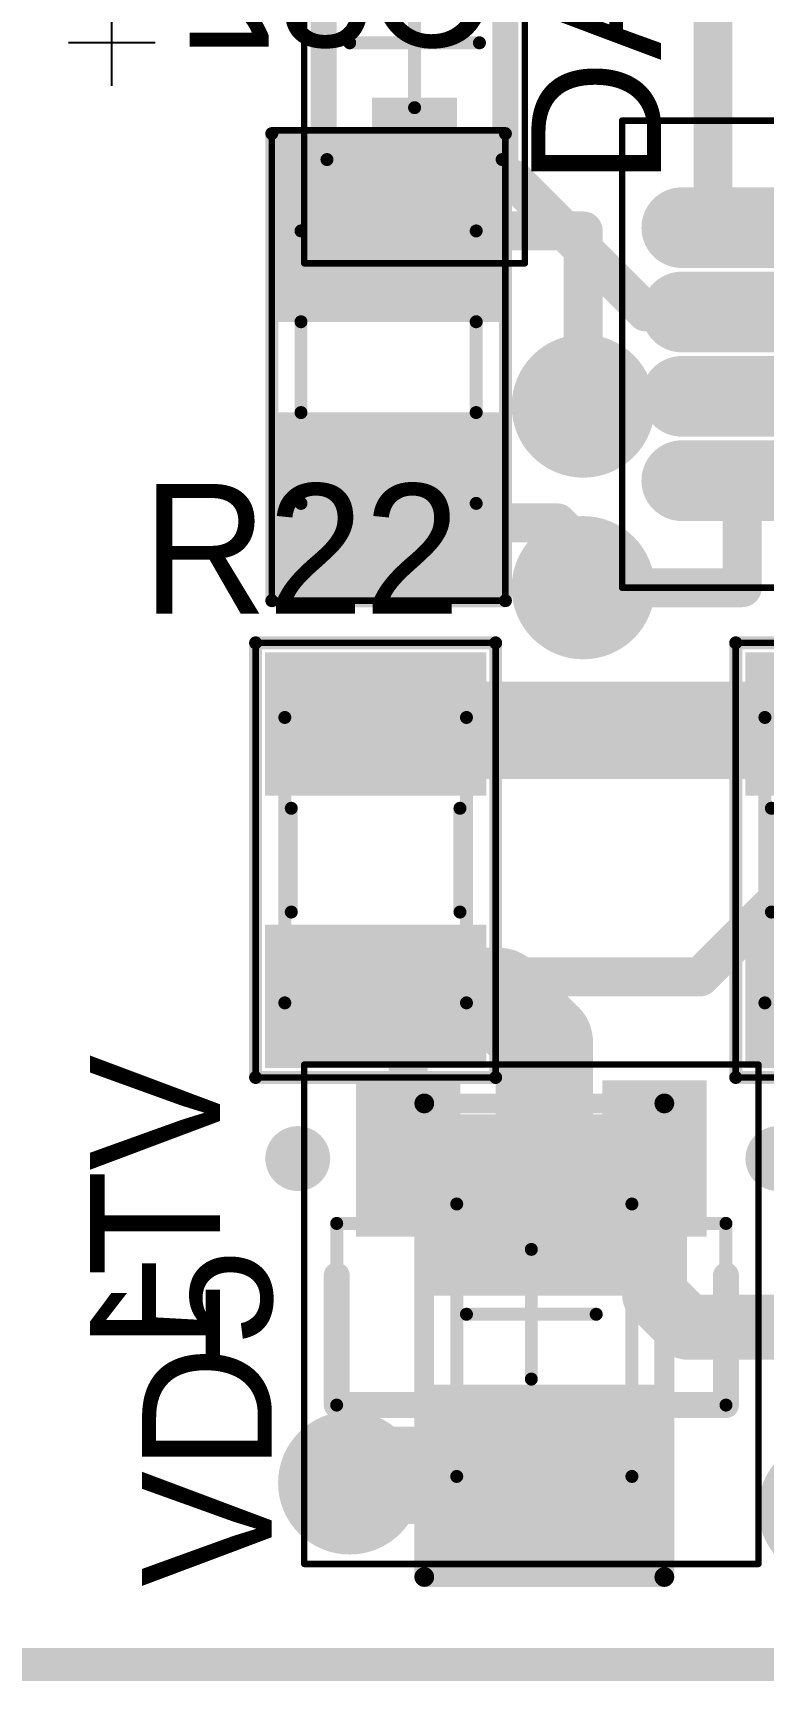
# Model space of a CAD drawing. Header units: millimetres. Extents: x 29.9 to 75.1, y 29.9 to 100.1.
# Drawn here: x 58.46 to 64.09, y 29.87 to 42.58 of the extents above; entities that cross this region are included whole.
import ezdxf

# ---------------------------------------------------------------- set-up
doc = ezdxf.new("R2010")
doc.units = ezdxf.units.MM
for name, color, linetype in [('BottomLayer', 5, 'Continuous'), ('BottomOverlay', 54, 'Continuous'), ('BottomPaste', 16, 'Continuous'), ('BottomSolder', 6, 'Continuous'), ('Mechanical1', 6, 'Continuous'), ('Mechanical13', 56, 'Continuous'), ('Mechanical15', 56, 'Continuous'), ('MultiLayer', 9, 'Continuous'), ('TopLayer', 1, 'Continuous'), ('TopOverlay', 2, 'Continuous'), ('TopPaste', 8, 'Continuous'), ('TopSolder', 216, 'Continuous'), ('ViaHoleLayer', 16, 'Continuous')]:
    doc.layers.add(name, color=color, linetype=linetype)

# ---------------------------------------------------------------- blocks, each defined once
blk = doc.blocks.new('SOT23_3_B_1224')
at = {"layer": 'BottomLayer'}
for points in [[(-1.7, 1.25), (-1.7, 0.65), (-0.7, 1.25), (-0.7, 0.65)], [(0.7, 0.3), (0.7, -0.3), (1.7, 0.3), (1.7, -0.3)], [(-1.7, -0.65), (-1.7, -1.25), (-0.7, -0.65), (-0.7, -1.25)]]:
    blk.add_solid(points, dxfattribs=at)
at = {"layer": 'BottomOverlay', "const_width": 0.2}
for points in [[(0.7, 1.5), (-0.3, 1.5)], [(0.7, 0.7), (0.7, 1.5)], [(0.7, -1.5), (0.7, -0.7)], [(0.7, -1.5), (-0.3, -1.5)]]:
    blk.add_lwpolyline(points, dxfattribs=at)
at = {"layer": 'BottomOverlay'}
for points, const_width in [([(-0.35, 1.5, 1), (-0.25, 1.5, 1)], 0.1), ([(0.65, 1.5, 1), (0.75, 1.5, 1)], 0.1), ([(0.65, 1.5, 1), (0.75, 1.5, 1)], 0.1), ([(0.65, 0.7, 1), (0.75, 0.7, 1)], 0.1), ([(0.65, -0.7, 1), (0.75, -0.7, 1)], 0.1), ([(-0.35, -1.5, 1), (-0.25, -1.5, 1)], 0.1), ([(0.65, -1.5, 1), (0.75, -1.5, 1)], 0.1), ([(0.65, -1.5, 1), (0.75, -1.5, 1)], 0.1), ([(-1.075, -1.8, 1), (-1.325, -1.8, 1)], 0.25), ([(-1.388, -1.8, 1), (-1.263, -1.8, 1)], 0.125), ([(-1.137, -1.8, 1), (-1.012, -1.8, 1)], 0.125)]:
    blk.add_lwpolyline(points, format="xyb", close=True, dxfattribs=dict(at, const_width=const_width))
at = {"layer": 'BottomPaste'}
for points in [[(-1.7, 1.25), (-1.7, 0.65), (-0.7, 1.25), (-0.7, 0.65)], [(0.7, 0.3), (0.7, -0.3), (1.7, 0.3), (1.7, -0.3)], [(-1.7, -0.65), (-1.7, -1.25), (-0.7, -0.65), (-0.7, -1.25)]]:
    blk.add_solid(points, dxfattribs=at)
at = {"layer": 'BottomSolder'}
for points in [[(-1.802, 1.352), (-1.802, 0.548), (-0.598, 1.352), (-0.598, 0.548)], [(0.598, 0.402), (0.598, -0.402), (1.802, 0.402), (1.802, -0.402)], [(-1.802, -0.548), (-1.802, -1.352), (-0.598, -0.548), (-0.598, -1.352)]]:
    blk.add_solid(points, dxfattribs=at)
at = {"layer": 'Mechanical13', "const_width": 0.1}
for points in [[(-0.7, -1.5), (-0.7, 1.5)], [(0.7, 1.5), (-0.7, 1.5)], [(0.7, -1.5), (0.7, 1.5)], [(0.7, -1.5), (-0.7, -1.5)]]:
    blk.add_lwpolyline(points, dxfattribs=at)
at = {"layer": 'Mechanical13', "const_width": 0.05}
for points in [[(-0.725, 1.5, 1), (-0.675, 1.5, 1)], [(-0.725, 1.5, 1), (-0.675, 1.5, 1)], [(0.675, 1.5, 1), (0.725, 1.5, 1)], [(0.675, 1.5, 1), (0.725, 1.5, 1)], [(-0.725, -1.5, 1), (-0.675, -1.5, 1)], [(-0.725, -1.5, 1), (-0.675, -1.5, 1)], [(0.675, -1.5, 1), (0.725, -1.5, 1)], [(0.675, -1.5, 1), (0.725, -1.5, 1)]]:
    blk.add_lwpolyline(points, format="xyb", close=True, dxfattribs=at)
at = {"layer": 'Mechanical15'}
for points, const_width in [([(-1.925, -1.75), (-1.925, 1.75)], 0.05), ([(1.925, 1.75), (-1.925, 1.75)], 0.05), ([(1.925, -1.75), (1.925, 1.75)], 0.05), ([(0, -0.5), (0, 0.5)], 0.1), ([(0.5, 0), (-0.5, 0)], 0.1), ([(1.925, -1.75), (-1.925, -1.75)], 0.05)]:
    blk.add_lwpolyline(points, dxfattribs=dict(at, const_width=const_width))
for points, const_width in [([(-1.937, 1.75, 1), (-1.913, 1.75, 1)], 0.025), ([(-1.937, 1.75, 1), (-1.913, 1.75, 1)], 0.025), ([(1.913, 1.75, 1), (1.937, 1.75, 1)], 0.025), ([(1.913, 1.75, 1), (1.937, 1.75, 1)], 0.025), ([(-0.025, 0.5, 1), (0.025, 0.5, 1)], 0.05), ([(-0.525, 0, 1), (-0.475, 0, 1)], 0.05), ([(0.475, 0, 1), (0.525, 0, 1)], 0.05), ([(-0.025, -0.5, 1), (0.025, -0.5, 1)], 0.05), ([(-1.937, -1.75, 1), (-1.913, -1.75, 1)], 0.025), ([(-1.937, -1.75, 1), (-1.913, -1.75, 1)], 0.025), ([(1.913, -1.75, 1), (1.937, -1.75, 1)], 0.025), ([(1.913, -1.75, 1), (1.937, -1.75, 1)], 0.025)]:
    blk.add_lwpolyline(points, format="xyb", close=True, dxfattribs=dict(at, const_width=const_width))
blk = doc.blocks.new('SMD_LED_LL_RED_1226')
at = {"layer": 'Mechanical13', "const_width": 0.1}
for points in [[(-1.05, -0.675), (-1.05, 0.675)], [(1.05, 0.675), (-1.05, 0.675)], [(1.05, -0.675), (1.05, 0.675)], [(1.05, -0.675), (-1.05, -0.675)]]:
    blk.add_lwpolyline(points, dxfattribs=at)
at = {"layer": 'Mechanical13', "const_width": 0.05}
for points in [[(-1.075, 0.675, 1), (-1.025, 0.675, 1)], [(-1.075, 0.675, 1), (-1.025, 0.675, 1)], [(1.025, 0.675, 1), (1.075, 0.675, 1)], [(1.025, 0.675, 1), (1.075, 0.675, 1)], [(-1.075, -0.675, 1), (-1.025, -0.675, 1)], [(-1.075, -0.675, 1), (-1.025, -0.675, 1)], [(1.025, -0.675, 1), (1.075, -0.675, 1)], [(1.025, -0.675, 1), (1.075, -0.675, 1)]]:
    blk.add_lwpolyline(points, format="xyb", close=True, dxfattribs=at)
at = {"layer": 'TopLayer'}
for points in [[(-0.445, -0.749), (-0.445, 0.749), (-1.638, -0.749), (-1.638, 0.749)], [(1.638, -0.749), (1.638, 0.749), (0.445, -0.749), (0.445, 0.749)]]:
    blk.add_solid(points, dxfattribs=at)
at = {"layer": 'TopOverlay'}
for p, q in [((0.175, 2.5), (0.175, 1.834)), ((0.508, 2.167), (-0.158, 2.167))]:
    blk.add_line(p, q, dxfattribs=at)
at = {"layer": 'TopOverlay', "const_width": 0.152}
for points in [[(1.825, 0.925), (-1.825, 0.925)], [(-1.825, -0.925), (-1.825, 0.925)], [(1.825, -0.925), (1.825, 0.925)], [(1.825, -0.925), (-1.825, -0.925)]]:
    blk.add_lwpolyline(points, dxfattribs=at)
at = {"layer": 'TopOverlay', "const_width": 0.0762}
for points in [[(-1.863, 0.925, 1), (-1.787, 0.925, 1)], [(-1.863, 0.925, 1), (-1.787, 0.925, 1)], [(1.787, 0.925, 1), (1.863, 0.925, 1)], [(1.787, 0.925, 1), (1.863, 0.925, 1)], [(-1.863, -0.925, 1), (-1.787, -0.925, 1)], [(-1.863, -0.925, 1), (-1.787, -0.925, 1)], [(1.787, -0.925, 1), (1.863, -0.925, 1)], [(1.787, -0.925, 1), (1.863, -0.925, 1)]]:
    blk.add_lwpolyline(points, format="xyb", close=True, dxfattribs=at)
at = {"layer": 'TopPaste'}
for points in [[(-0.445, -0.749), (-0.445, 0.749), (-1.638, -0.749), (-1.638, 0.749)], [(1.638, -0.749), (1.638, 0.749), (0.445, -0.749), (0.445, 0.749)]]:
    blk.add_solid(points, dxfattribs=at)
at = {"layer": 'TopSolder'}
for points in [[(-0.343, -0.851), (-0.343, 0.851), (-1.74, -0.851), (-1.74, 0.851)], [(1.74, -0.851), (1.74, 0.851), (0.343, -0.851), (0.343, 0.851)]]:
    blk.add_solid(points, dxfattribs=at)
blk = doc.blocks.new('SOD_2_FL250X100_1228')
at = {"layer": 'Mechanical13', "const_width": 0.1}
for points in [[(0.9, 0.675), (-0.9, 0.675)], [(-0.9, -0.675), (-0.9, 0.675)], [(0.9, -0.675), (0.9, 0.675)], [(0.9, -0.675), (-0.9, -0.675)]]:
    blk.add_lwpolyline(points, dxfattribs=at)
at = {"layer": 'Mechanical13', "const_width": 0.05}
for points in [[(-0.925, 0.675, 1), (-0.875, 0.675, 1)], [(-0.925, 0.675, 1), (-0.875, 0.675, 1)], [(0.875, 0.675, 1), (0.925, 0.675, 1)], [(0.875, 0.675, 1), (0.925, 0.675, 1)], [(-0.925, -0.675, 1), (-0.875, -0.675, 1)], [(-0.925, -0.675, 1), (-0.875, -0.675, 1)], [(0.875, -0.675, 1), (0.925, -0.675, 1)], [(0.875, -0.675, 1), (0.925, -0.675, 1)]]:
    blk.add_lwpolyline(points, format="xyb", close=True, dxfattribs=at)
at = {"layer": 'Mechanical15'}
for points, const_width in [([(1.7, 0.85), (-1.7, 0.85)], 0.05), ([(-1.7, -0.85), (-1.7, 0.85)], 0.05), ([(1.7, -0.85), (1.7, 0.85)], 0.05), ([(0, -0.5), (0, 0.5)], 0.1), ([(0.5, 0), (-0.5, 0)], 0.1), ([(1.7, -0.85), (-1.7, -0.85)], 0.05)]:
    blk.add_lwpolyline(points, dxfattribs=dict(at, const_width=const_width))
for points, const_width in [([(-1.713, 0.85, 1), (-1.688, 0.85, 1)], 0.025), ([(-1.713, 0.85, 1), (-1.688, 0.85, 1)], 0.025), ([(1.687, 0.85, 1), (1.712, 0.85, 1)], 0.025), ([(1.687, 0.85, 1), (1.712, 0.85, 1)], 0.025), ([(-0.025, 0.5, 1), (0.025, 0.5, 1)], 0.05), ([(-0.525, 0, 1), (-0.475, 0, 1)], 0.05), ([(0.475, 0, 1), (0.525, 0, 1)], 0.05), ([(-0.025, -0.5, 1), (0.025, -0.5, 1)], 0.05), ([(-1.713, -0.85, 1), (-1.688, -0.85, 1)], 0.025), ([(-1.713, -0.85, 1), (-1.688, -0.85, 1)], 0.025), ([(1.687, -0.85, 1), (1.712, -0.85, 1)], 0.025), ([(1.687, -0.85, 1), (1.712, -0.85, 1)], 0.025)]:
    blk.add_lwpolyline(points, format="xyb", close=True, dxfattribs=dict(at, const_width=const_width))
at = {"layer": 'TopLayer'}
for points in [[(-0.525, -0.225), (-0.525, 0.225), (-1.575, -0.225), (-1.575, 0.225)], [(1.575, -0.225), (1.575, 0.225), (0.525, -0.225), (0.525, 0.225)]]:
    blk.add_solid(points, dxfattribs=at)
at = {"layer": 'TopOverlay'}
for p, q in [((0, -2), (0, -2.666)), ((0.333, -2.333), (-0.333, -2.333))]:
    blk.add_line(p, q, dxfattribs=at)
at = {"layer": 'TopOverlay', "const_width": 0.2}
for points in [[(-0.9, 0.525), (-0.9, 0.7)], [(0.9, 0.7), (-0.9, 0.7)], [(0.9, 0.525), (0.9, 0.7)], [(-0.9, -0.7), (-0.9, -0.525)], [(0.9, -0.7), (0.9, -0.525)], [(0.9, -0.7), (-0.9, -0.7)]]:
    blk.add_lwpolyline(points, dxfattribs=at)
at = {"layer": 'TopOverlay', "const_width": 0.1}
for points in [[(-0.95, 0.7, 1), (-0.85, 0.7, 1)], [(-0.95, 0.7, 1), (-0.85, 0.7, 1)], [(0.85, 0.7, 1), (0.95, 0.7, 1)], [(0.85, 0.7, 1), (0.95, 0.7, 1)], [(-0.95, 0.525, 1), (-0.85, 0.525, 1)], [(0.85, 0.525, 1), (0.95, 0.525, 1)], [(-0.95, -0.525, 1), (-0.85, -0.525, 1)], [(0.85, -0.525, 1), (0.95, -0.525, 1)], [(-0.95, -0.7, 1), (-0.85, -0.7, 1)], [(-0.95, -0.7, 1), (-0.85, -0.7, 1)], [(0.85, -0.7, 1), (0.95, -0.7, 1)], [(0.85, -0.7, 1), (0.95, -0.7, 1)]]:
    blk.add_lwpolyline(points, format="xyb", close=True, dxfattribs=at)
at = {"layer": 'TopPaste'}
for points in [[(-0.525, -0.225), (-0.525, 0.225), (-1.575, -0.225), (-1.575, 0.225)], [(1.575, -0.225), (1.575, 0.225), (0.525, -0.225), (0.525, 0.225)]]:
    blk.add_solid(points, dxfattribs=at)
at = {"layer": 'TopSolder'}
for points in [[(-0.423, -0.327), (-0.423, 0.327), (-1.677, -0.327), (-1.677, 0.327)], [(1.677, -0.327), (1.677, 0.327), (0.423, -0.327), (0.423, 0.327)]]:
    blk.add_solid(points, dxfattribs=at)
blk = doc.blocks.new('SMD_R_0805_1234')
at = {"layer": 'Mechanical13', "const_width": 0.1}
for points in [[(-1.1, 0.7), (-1.1, -0.7)], [(-1.1, 0.7), (1.1, 0.7)], [(1.1, 0.7), (1.1, -0.7)], [(-1.1, -0.7), (1.1, -0.7)]]:
    blk.add_lwpolyline(points, dxfattribs=at)
at = {"layer": 'Mechanical13', "const_width": 0.05}
for points in [[(-1.125, 0.7, 1), (-1.075, 0.7, 1)], [(-1.125, 0.7, 1), (-1.075, 0.7, 1)], [(1.075, 0.7, 1), (1.125, 0.7, 1)], [(1.075, 0.7, 1), (1.125, 0.7, 1)], [(-1.125, -0.7, 1), (-1.075, -0.7, 1)], [(-1.125, -0.7, 1), (-1.075, -0.7, 1)], [(1.075, -0.7, 1), (1.125, -0.7, 1)], [(1.075, -0.7, 1), (1.125, -0.7, 1)]]:
    blk.add_lwpolyline(points, format="xyb", close=True, dxfattribs=at)
at = {"layer": 'Mechanical15', "const_width": 0.05}
for points in [[(-1.675, 0.925), (-1.675, -0.925)], [(-1.675, 0.925), (1.675, 0.925)], [(1.675, 0.925), (1.675, -0.925)], [(-1.675, -0.925), (1.675, -0.925)]]:
    blk.add_lwpolyline(points, dxfattribs=at)
at = {"layer": 'Mechanical15', "const_width": 0.025}
for points in [[(-1.687, 0.925, 1), (-1.663, 0.925, 1)], [(-1.687, 0.925, 1), (-1.663, 0.925, 1)], [(1.663, 0.925, 1), (1.687, 0.925, 1)], [(1.663, 0.925, 1), (1.687, 0.925, 1)], [(-1.687, -0.925, 1), (-1.663, -0.925, 1)], [(-1.687, -0.925, 1), (-1.663, -0.925, 1)], [(1.663, -0.925, 1), (1.687, -0.925, 1)], [(1.663, -0.925, 1), (1.687, -0.925, 1)]]:
    blk.add_lwpolyline(points, format="xyb", close=True, dxfattribs=at)
at = {"layer": 'TopLayer'}
for points in [[(-0.6, -0.75), (-0.6, 0.75), (-1.5, -0.75), (-1.5, 0.75)], [(1.5, -0.75), (1.5, 0.75), (0.6, -0.75), (0.6, 0.75)]]:
    blk.add_solid(points, dxfattribs=at)
at = {"layer": 'TopOverlay', "const_width": 0.1}
for points in [[(-1.675, 0.925), (1.675, 0.925)], [(-1.675, 0.925), (-1.675, -0.925)], [(1.675, 0.925), (1.675, -0.925)], [(-0.4, 0.65), (0.4, 0.65)], [(-0.4, -0.65), (0.4, -0.65)], [(-1.675, -0.925), (1.675, -0.925)]]:
    blk.add_lwpolyline(points, dxfattribs=at)
at = {"layer": 'TopOverlay', "const_width": 0.05}
for points in [[(-1.7, 0.925, 1), (-1.65, 0.925, 1)], [(-1.7, 0.925, 1), (-1.65, 0.925, 1)], [(1.65, 0.925, 1), (1.7, 0.925, 1)], [(1.65, 0.925, 1), (1.7, 0.925, 1)], [(-0.425, 0.65, 1), (-0.375, 0.65, 1)], [(0.375, 0.65, 1), (0.425, 0.65, 1)], [(-0.425, -0.65, 1), (-0.375, -0.65, 1)], [(0.375, -0.65, 1), (0.425, -0.65, 1)], [(-1.7, -0.925, 1), (-1.65, -0.925, 1)], [(-1.7, -0.925, 1), (-1.65, -0.925, 1)], [(1.65, -0.925, 1), (1.7, -0.925, 1)], [(1.65, -0.925, 1), (1.7, -0.925, 1)]]:
    blk.add_lwpolyline(points, format="xyb", close=True, dxfattribs=at)
at = {"layer": 'TopPaste'}
for points in [[(-0.6, -0.75), (-0.6, 0.75), (-1.5, -0.75), (-1.5, 0.75)], [(1.5, -0.75), (1.5, 0.75), (0.6, -0.75), (0.6, 0.75)]]:
    blk.add_solid(points, dxfattribs=at)
at = {"layer": 'TopSolder'}
for points in [[(-0.498, -0.852), (-0.498, 0.852), (-1.602, -0.852), (-1.602, 0.852)], [(1.602, -0.852), (1.602, 0.852), (0.498, -0.852), (0.498, 0.852)]]:
    blk.add_solid(points, dxfattribs=at)
blk = doc.blocks.new('SMD_R_0805_1235')
at = {"layer": 'Mechanical13', "const_width": 0.1}
for points in [[(-1.1, 0.7), (-1.1, -0.7)], [(-1.1, 0.7), (1.1, 0.7)], [(1.1, 0.7), (1.1, -0.7)], [(-1.1, -0.7), (1.1, -0.7)]]:
    blk.add_lwpolyline(points, dxfattribs=at)
at = {"layer": 'Mechanical13', "const_width": 0.05}
for points in [[(-1.125, 0.7, 1), (-1.075, 0.7, 1)], [(-1.125, 0.7, 1), (-1.075, 0.7, 1)], [(1.075, 0.7, 1), (1.125, 0.7, 1)], [(1.075, 0.7, 1), (1.125, 0.7, 1)], [(-1.125, -0.7, 1), (-1.075, -0.7, 1)], [(-1.125, -0.7, 1), (-1.075, -0.7, 1)], [(1.075, -0.7, 1), (1.125, -0.7, 1)], [(1.075, -0.7, 1), (1.125, -0.7, 1)]]:
    blk.add_lwpolyline(points, format="xyb", close=True, dxfattribs=at)
at = {"layer": 'Mechanical15', "const_width": 0.05}
for points in [[(-1.675, 0.925), (-1.675, -0.925)], [(-1.675, 0.925), (1.675, 0.925)], [(1.675, 0.925), (1.675, -0.925)], [(-1.675, -0.925), (1.675, -0.925)]]:
    blk.add_lwpolyline(points, dxfattribs=at)
at = {"layer": 'Mechanical15', "const_width": 0.025}
for points in [[(-1.687, 0.925, 1), (-1.663, 0.925, 1)], [(-1.687, 0.925, 1), (-1.663, 0.925, 1)], [(1.663, 0.925, 1), (1.687, 0.925, 1)], [(1.663, 0.925, 1), (1.687, 0.925, 1)], [(-1.687, -0.925, 1), (-1.663, -0.925, 1)], [(-1.687, -0.925, 1), (-1.663, -0.925, 1)], [(1.663, -0.925, 1), (1.687, -0.925, 1)], [(1.663, -0.925, 1), (1.687, -0.925, 1)]]:
    blk.add_lwpolyline(points, format="xyb", close=True, dxfattribs=at)
at = {"layer": 'TopLayer'}
for points in [[(-0.6, -0.75), (-0.6, 0.75), (-1.5, -0.75), (-1.5, 0.75)], [(1.5, -0.75), (1.5, 0.75), (0.6, -0.75), (0.6, 0.75)]]:
    blk.add_solid(points, dxfattribs=at)
at = {"layer": 'TopOverlay', "const_width": 0.1}
for points in [[(-1.675, 0.925), (1.675, 0.925)], [(-1.675, 0.925), (-1.675, -0.925)], [(1.675, 0.925), (1.675, -0.925)], [(-0.4, 0.65), (0.4, 0.65)], [(-0.4, -0.65), (0.4, -0.65)], [(-1.675, -0.925), (1.675, -0.925)]]:
    blk.add_lwpolyline(points, dxfattribs=at)
at = {"layer": 'TopOverlay', "const_width": 0.05}
for points in [[(-1.7, 0.925, 1), (-1.65, 0.925, 1)], [(-1.7, 0.925, 1), (-1.65, 0.925, 1)], [(1.65, 0.925, 1), (1.7, 0.925, 1)], [(1.65, 0.925, 1), (1.7, 0.925, 1)], [(-0.425, 0.65, 1), (-0.375, 0.65, 1)], [(0.375, 0.65, 1), (0.425, 0.65, 1)], [(-0.425, -0.65, 1), (-0.375, -0.65, 1)], [(0.375, -0.65, 1), (0.425, -0.65, 1)], [(-1.7, -0.925, 1), (-1.65, -0.925, 1)], [(-1.7, -0.925, 1), (-1.65, -0.925, 1)], [(1.65, -0.925, 1), (1.7, -0.925, 1)], [(1.65, -0.925, 1), (1.7, -0.925, 1)]]:
    blk.add_lwpolyline(points, format="xyb", close=True, dxfattribs=at)
at = {"layer": 'TopPaste'}
for points in [[(-0.6, -0.75), (-0.6, 0.75), (-1.5, -0.75), (-1.5, 0.75)], [(1.5, -0.75), (1.5, 0.75), (0.6, -0.75), (0.6, 0.75)]]:
    blk.add_solid(points, dxfattribs=at)
at = {"layer": 'TopSolder'}
for points in [[(-0.498, -0.852), (-0.498, 0.852), (-1.602, -0.852), (-1.602, 0.852)], [(1.602, -0.852), (1.602, 0.852), (0.498, -0.852), (0.498, 0.852)]]:
    blk.add_solid(points, dxfattribs=at)
blk = doc.blocks.new('TSOP_8_65P490X110_1259')
at = {"layer": 'Mechanical13', "const_width": 0.1}
for points in [[(1.55, 1.55), (-1.55, 1.55)], [(-1.55, 1.55), (-1.55, -1.55)], [(1.55, 1.55), (1.55, -1.55)], [(1.55, -1.55), (-1.55, -1.55)]]:
    blk.add_lwpolyline(points, dxfattribs=at)
at = {"layer": 'Mechanical13'}
for points, const_width in [([(-1.575, 1.55, 1), (-1.525, 1.55, 1)], 0.05), ([(-1.575, 1.55, 1), (-1.525, 1.55, 1)], 0.05), ([(1.525, 1.55, 1), (1.575, 1.55, 1)], 0.05), ([(1.525, 1.55, 1), (1.575, 1.55, 1)], 0.05), ([(-0.15, 0.65, 1), (-1.15, 0.65, 1)], 0.1), ([(-1.175, 0.65, 1), (-1.125, 0.65, 1)], 0.05), ([(-0.175, 0.65, 1), (-0.125, 0.65, 1)], 0.05), ([(-1.575, -1.55, 1), (-1.525, -1.55, 1)], 0.05), ([(-1.575, -1.55, 1), (-1.525, -1.55, 1)], 0.05), ([(1.525, -1.55, 1), (1.575, -1.55, 1)], 0.05), ([(1.525, -1.55, 1), (1.575, -1.55, 1)], 0.05)]:
    blk.add_lwpolyline(points, format="xyb", close=True, dxfattribs=dict(at, const_width=const_width))
at = {"layer": 'Mechanical15'}
for points, const_width in [([(3.15, 1.8), (-3.15, 1.8)], 0.05), ([(-3.15, 1.8), (-3.15, -1.8)], 0.05), ([(3.15, 1.8), (3.15, -1.8)], 0.05), ([(0, 0.5), (0, -0.5)], 0.1), ([(0.5, 0), (-0.5, 0)], 0.1), ([(3.15, -1.8), (-3.15, -1.8)], 0.05)]:
    blk.add_lwpolyline(points, dxfattribs=dict(at, const_width=const_width))
for points, const_width in [([(-3.162, 1.8, 1), (-3.137, 1.8, 1)], 0.025), ([(-3.162, 1.8, 1), (-3.137, 1.8, 1)], 0.025), ([(3.138, 1.8, 1), (3.163, 1.8, 1)], 0.025), ([(3.138, 1.8, 1), (3.163, 1.8, 1)], 0.025), ([(-0.025, 0.5, 1), (0.025, 0.5, 1)], 0.05), ([(-0.525, 0, 1), (-0.475, 0, 1)], 0.05), ([(0.475, 0, 1), (0.525, 0, 1)], 0.05), ([(-0.025, -0.5, 1), (0.025, -0.5, 1)], 0.05), ([(-3.162, -1.8, 1), (-3.137, -1.8, 1)], 0.025), ([(-3.162, -1.8, 1), (-3.137, -1.8, 1)], 0.025), ([(3.138, -1.8, 1), (3.163, -1.8, 1)], 0.025), ([(3.138, -1.8, 1), (3.163, -1.8, 1)], 0.025)]:
    blk.add_lwpolyline(points, format="xyb", close=True, dxfattribs=dict(at, const_width=const_width))
at = {"layer": 'TopLayer', "const_width": 0.419}
for points in [[(1.76, 0.975), (2.69, 0.975)], [(-2.69, 0.325), (-1.76, 0.325)], [(1.76, 0.325), (2.69, 0.325)], [(-2.69, -0.325), (-1.76, -0.325)], [(1.76, -0.325), (2.69, -0.325)], [(-2.69, -0.975), (-1.76, -0.975)], [(1.76, -0.975), (2.69, -0.975)]]:
    blk.add_lwpolyline(points, dxfattribs=at)
at = {"layer": 'TopLayer', "const_width": 0.21}
for points in [[(1.655, 0.975, 1), (1.864, 0.975, 1)], [(2.586, 0.975, 1), (2.795, 0.975, 1)], [(-2.795, 0.325, 1), (-2.586, 0.325, 1)], [(-1.864, 0.325, 1), (-1.655, 0.325, 1)], [(1.655, 0.325, 1), (1.864, 0.325, 1)], [(2.586, 0.325, 1), (2.795, 0.325, 1)], [(-2.795, -0.325, 1), (-2.586, -0.325, 1)], [(-1.864, -0.325, 1), (-1.655, -0.325, 1)], [(1.655, -0.325, 1), (1.864, -0.325, 1)], [(2.586, -0.325, 1), (2.795, -0.325, 1)], [(-2.795, -0.975, 1), (-2.586, -0.975, 1)], [(-1.864, -0.975, 1), (-1.655, -0.975, 1)], [(1.655, -0.975, 1), (1.864, -0.975, 1)], [(2.586, -0.975, 1), (2.795, -0.975, 1)]]:
    blk.add_lwpolyline(points, format="xyb", close=True, dxfattribs=at)
at = {"layer": 'TopLayer'}
blk.add_solid([(-1.55, 0.765), (-1.55, 1.185), (-2.9, 0.765), (-2.9, 1.185)], dxfattribs=at)
at = {"layer": 'TopOverlay'}
for points, const_width in [([(-2.1, 1.775, 1), (-2.35, 1.775, 1)], 0.25), ([(-2.412, 1.775, 1), (-2.288, 1.775, 1)], 0.125), ([(-2.162, 1.775, 1), (-2.037, 1.775, 1)], 0.125), ([(-1.2, 1.55, 1), (-1.1, 1.55, 1)], 0.1), ([(-1.2, 1.55, 1), (-1.1, 1.55, 1)], 0.1), ([(1.1, 1.55, 1), (1.2, 1.55, 1)], 0.1), ([(1.1, 1.55, 1), (1.2, 1.55, 1)], 0.1), ([(0.15, 0.55, 1), (-0.45, 0.55, 1)], 0.6), ([(-0.6, 0.55, 1), (-0.3, 0.55, 1)], 0.3), ([(0, 0.55, 1), (0.3, 0.55, 1)], 0.3), ([(-1.2, -1.55, 1), (-1.1, -1.55, 1)], 0.1), ([(-1.2, -1.55, 1), (-1.1, -1.55, 1)], 0.1), ([(1.1, -1.55, 1), (1.2, -1.55, 1)], 0.1), ([(1.1, -1.55, 1), (1.2, -1.55, 1)], 0.1)]:
    blk.add_lwpolyline(points, format="xyb", close=True, dxfattribs=dict(at, const_width=const_width))
at = {"layer": 'TopOverlay', "const_width": 0.2}
for points in [[(1.15, 1.55), (-1.15, 1.55)], [(-1.15, 1.55), (-1.15, -1.55)], [(1.15, 1.55), (1.15, -1.55)], [(1.15, -1.55), (-1.15, -1.55)]]:
    blk.add_lwpolyline(points, dxfattribs=at)
at = {"layer": 'TopPaste', "const_width": 0.419}
for points in [[(1.76, 0.975), (2.69, 0.975)], [(-2.69, 0.325), (-1.76, 0.325)], [(1.76, 0.325), (2.69, 0.325)], [(-2.69, -0.325), (-1.76, -0.325)], [(1.76, -0.325), (2.69, -0.325)], [(-2.69, -0.975), (-1.76, -0.975)], [(1.76, -0.975), (2.69, -0.975)]]:
    blk.add_lwpolyline(points, dxfattribs=at)
at = {"layer": 'TopPaste', "const_width": 0.21}
for points in [[(1.655, 0.975, 1), (1.864, 0.975, 1)], [(2.586, 0.975, 1), (2.795, 0.975, 1)], [(-2.795, 0.325, 1), (-2.586, 0.325, 1)], [(-1.864, 0.325, 1), (-1.655, 0.325, 1)], [(1.655, 0.325, 1), (1.864, 0.325, 1)], [(2.586, 0.325, 1), (2.795, 0.325, 1)], [(-2.795, -0.325, 1), (-2.586, -0.325, 1)], [(-1.864, -0.325, 1), (-1.655, -0.325, 1)], [(1.655, -0.325, 1), (1.864, -0.325, 1)], [(2.586, -0.325, 1), (2.795, -0.325, 1)], [(-2.795, -0.975, 1), (-2.586, -0.975, 1)], [(-1.864, -0.975, 1), (-1.655, -0.975, 1)], [(1.655, -0.975, 1), (1.864, -0.975, 1)], [(2.586, -0.975, 1), (2.795, -0.975, 1)]]:
    blk.add_lwpolyline(points, format="xyb", close=True, dxfattribs=at)
at = {"layer": 'TopPaste'}
blk.add_solid([(-1.55, 0.765), (-1.55, 1.185), (-2.9, 0.765), (-2.9, 1.185)], dxfattribs=at)
at = {"layer": 'TopSolder', "const_width": 0.622}
for points in [[(1.76, 0.975), (2.69, 0.975)], [(-2.69, 0.325), (-1.76, 0.325)], [(1.76, 0.325), (2.69, 0.325)], [(-2.69, -0.325), (-1.76, -0.325)], [(1.76, -0.325), (2.69, -0.325)], [(-2.69, -0.975), (-1.76, -0.975)], [(1.76, -0.975), (2.69, -0.975)]]:
    blk.add_lwpolyline(points, dxfattribs=at)
at = {"layer": 'TopSolder', "const_width": 0.311}
for points in [[(1.604, 0.975, 1), (1.915, 0.975, 1)], [(2.535, 0.975, 1), (2.846, 0.975, 1)], [(-2.846, 0.325, 1), (-2.535, 0.325, 1)], [(-1.915, 0.325, 1), (-1.604, 0.325, 1)], [(1.604, 0.325, 1), (1.915, 0.325, 1)], [(2.535, 0.325, 1), (2.846, 0.325, 1)], [(-2.846, -0.325, 1), (-2.535, -0.325, 1)], [(-1.915, -0.325, 1), (-1.604, -0.325, 1)], [(1.604, -0.325, 1), (1.915, -0.325, 1)], [(2.535, -0.325, 1), (2.846, -0.325, 1)], [(-2.846, -0.975, 1), (-2.535, -0.975, 1)], [(-1.915, -0.975, 1), (-1.604, -0.975, 1)], [(1.604, -0.975, 1), (1.915, -0.975, 1)], [(2.535, -0.975, 1), (2.846, -0.975, 1)]]:
    blk.add_lwpolyline(points, format="xyb", close=True, dxfattribs=at)
at = {"layer": 'TopSolder'}
blk.add_solid([(-1.448, 0.664), (-1.448, 1.286), (-3.002, 0.664), (-3.002, 1.286)], dxfattribs=at)
blk = doc.blocks.new('SMD_C_0805_B_1278')
at = {"layer": 'BottomLayer'}
for points in [[(-1.65, 0.75), (-1.65, -0.75), (-0.45, 0.75), (-0.45, -0.75)], [(0.45, 0.75), (0.45, -0.75), (1.65, 0.75), (1.65, -0.75)]]:
    blk.add_solid(points, dxfattribs=at)
at = {"layer": 'BottomOverlay', "const_width": 0.1}
for points in [[(-1.8, 0.9), (1.8, 0.9)], [(-1.8, 0.9), (-1.8, -0.9)], [(1.8, 0.9), (1.8, -0.9)], [(-0.35, 0.675), (0.35, 0.675)], [(-0.35, -0.675), (0.35, -0.675)], [(-1.8, -0.9), (1.8, -0.9)]]:
    blk.add_lwpolyline(points, dxfattribs=at)
at = {"layer": 'BottomOverlay', "const_width": 0.05}
for points in [[(-1.825, 0.9, 1), (-1.775, 0.9, 1)], [(-1.825, 0.9, 1), (-1.775, 0.9, 1)], [(1.775, 0.9, 1), (1.825, 0.9, 1)], [(1.775, 0.9, 1), (1.825, 0.9, 1)], [(-0.375, 0.675, 1), (-0.325, 0.675, 1)], [(0.325, 0.675, 1), (0.375, 0.675, 1)], [(-0.375, -0.675, 1), (-0.325, -0.675, 1)], [(0.325, -0.675, 1), (0.375, -0.675, 1)], [(-1.825, -0.9, 1), (-1.775, -0.9, 1)], [(-1.825, -0.9, 1), (-1.775, -0.9, 1)], [(1.775, -0.9, 1), (1.825, -0.9, 1)], [(1.775, -0.9, 1), (1.825, -0.9, 1)]]:
    blk.add_lwpolyline(points, format="xyb", close=True, dxfattribs=at)
at = {"layer": 'BottomPaste'}
for points in [[(-1.65, 0.75), (-1.65, -0.75), (-0.45, 0.75), (-0.45, -0.75)], [(0.45, 0.75), (0.45, -0.75), (1.65, 0.75), (1.65, -0.75)]]:
    blk.add_solid(points, dxfattribs=at)
at = {"layer": 'BottomSolder'}
for points in [[(-1.752, 0.852), (-1.752, -0.852), (-0.348, 0.852), (-0.348, -0.852)], [(0.348, 0.852), (0.348, -0.852), (1.752, 0.852), (1.752, -0.852)]]:
    blk.add_solid(points, dxfattribs=at)
at = {"layer": 'Mechanical13', "const_width": 0.1}
for points in [[(-1.05, 0.675), (-1.05, -0.675)], [(-1.05, 0.675), (1.05, 0.675)], [(1.05, 0.675), (1.05, -0.675)], [(-1.05, -0.675), (1.05, -0.675)]]:
    blk.add_lwpolyline(points, dxfattribs=at)
at = {"layer": 'Mechanical13', "const_width": 0.05}
for points in [[(-1.075, 0.675, 1), (-1.025, 0.675, 1)], [(-1.075, 0.675, 1), (-1.025, 0.675, 1)], [(1.025, 0.675, 1), (1.075, 0.675, 1)], [(1.025, 0.675, 1), (1.075, 0.675, 1)], [(-1.075, -0.675, 1), (-1.025, -0.675, 1)], [(-1.075, -0.675, 1), (-1.025, -0.675, 1)], [(1.025, -0.675, 1), (1.075, -0.675, 1)], [(1.025, -0.675, 1), (1.075, -0.675, 1)]]:
    blk.add_lwpolyline(points, format="xyb", close=True, dxfattribs=at)
at = {"layer": 'Mechanical15', "const_width": 0.05}
for points in [[(-1.8, 0.9), (-1.8, -0.9)], [(-1.8, 0.9), (1.825, 0.9)], [(1.825, 0.9), (1.825, -0.9)], [(-1.8, -0.9), (1.825, -0.9)]]:
    blk.add_lwpolyline(points, dxfattribs=at)
at = {"layer": 'Mechanical15', "const_width": 0.025}
for points in [[(-1.812, 0.9, 1), (-1.787, 0.9, 1)], [(-1.812, 0.9, 1), (-1.787, 0.9, 1)], [(1.813, 0.9, 1), (1.837, 0.9, 1)], [(1.813, 0.9, 1), (1.837, 0.9, 1)], [(-1.812, -0.9, 1), (-1.787, -0.9, 1)], [(-1.812, -0.9, 1), (-1.787, -0.9, 1)], [(1.813, -0.9, 1), (1.837, -0.9, 1)], [(1.813, -0.9, 1), (1.837, -0.9, 1)]]:
    blk.add_lwpolyline(points, format="xyb", close=True, dxfattribs=at)
blk = doc.blocks.new('SOT23_3_B_1312')
at = {"layer": 'BottomLayer'}
for points in [[(-1.7, 1.25), (-1.7, 0.65), (-0.7, 1.25), (-0.7, 0.65)], [(0.7, 0.3), (0.7, -0.3), (1.7, 0.3), (1.7, -0.3)], [(-1.7, -0.65), (-1.7, -1.25), (-0.7, -0.65), (-0.7, -1.25)]]:
    blk.add_solid(points, dxfattribs=at)
at = {"layer": 'BottomOverlay', "const_width": 0.2}
for points in [[(0.7, 1.5), (-0.3, 1.5)], [(0.7, 0.7), (0.7, 1.5)], [(0.7, -1.5), (0.7, -0.7)], [(0.7, -1.5), (-0.3, -1.5)]]:
    blk.add_lwpolyline(points, dxfattribs=at)
at = {"layer": 'BottomOverlay'}
for points, const_width in [([(-0.35, 1.5, 1), (-0.25, 1.5, 1)], 0.1), ([(0.65, 1.5, 1), (0.75, 1.5, 1)], 0.1), ([(0.65, 1.5, 1), (0.75, 1.5, 1)], 0.1), ([(0.65, 0.7, 1), (0.75, 0.7, 1)], 0.1), ([(0.65, -0.7, 1), (0.75, -0.7, 1)], 0.1), ([(-0.35, -1.5, 1), (-0.25, -1.5, 1)], 0.1), ([(0.65, -1.5, 1), (0.75, -1.5, 1)], 0.1), ([(0.65, -1.5, 1), (0.75, -1.5, 1)], 0.1), ([(-1.075, -1.8, 1), (-1.325, -1.8, 1)], 0.25), ([(-1.388, -1.8, 1), (-1.263, -1.8, 1)], 0.125), ([(-1.137, -1.8, 1), (-1.012, -1.8, 1)], 0.125)]:
    blk.add_lwpolyline(points, format="xyb", close=True, dxfattribs=dict(at, const_width=const_width))
at = {"layer": 'BottomPaste'}
for points in [[(-1.7, 1.25), (-1.7, 0.65), (-0.7, 1.25), (-0.7, 0.65)], [(0.7, 0.3), (0.7, -0.3), (1.7, 0.3), (1.7, -0.3)], [(-1.7, -0.65), (-1.7, -1.25), (-0.7, -0.65), (-0.7, -1.25)]]:
    blk.add_solid(points, dxfattribs=at)
at = {"layer": 'BottomSolder'}
for points in [[(-1.802, 1.352), (-1.802, 0.548), (-0.598, 1.352), (-0.598, 0.548)], [(0.598, 0.402), (0.598, -0.402), (1.802, 0.402), (1.802, -0.402)], [(-1.802, -0.548), (-1.802, -1.352), (-0.598, -0.548), (-0.598, -1.352)]]:
    blk.add_solid(points, dxfattribs=at)
at = {"layer": 'Mechanical13', "const_width": 0.1}
for points in [[(-0.7, -1.5), (-0.7, 1.5)], [(0.7, 1.5), (-0.7, 1.5)], [(0.7, -1.5), (0.7, 1.5)], [(0.7, -1.5), (-0.7, -1.5)]]:
    blk.add_lwpolyline(points, dxfattribs=at)
at = {"layer": 'Mechanical13', "const_width": 0.05}
for points in [[(-0.725, 1.5, 1), (-0.675, 1.5, 1)], [(-0.725, 1.5, 1), (-0.675, 1.5, 1)], [(0.675, 1.5, 1), (0.725, 1.5, 1)], [(0.675, 1.5, 1), (0.725, 1.5, 1)], [(-0.725, -1.5, 1), (-0.675, -1.5, 1)], [(-0.725, -1.5, 1), (-0.675, -1.5, 1)], [(0.675, -1.5, 1), (0.725, -1.5, 1)], [(0.675, -1.5, 1), (0.725, -1.5, 1)]]:
    blk.add_lwpolyline(points, format="xyb", close=True, dxfattribs=at)
at = {"layer": 'Mechanical15'}
for points, const_width in [([(-1.925, -1.75), (-1.925, 1.75)], 0.05), ([(1.925, 1.75), (-1.925, 1.75)], 0.05), ([(1.925, -1.75), (1.925, 1.75)], 0.05), ([(0, -0.5), (0, 0.5)], 0.1), ([(0.5, 0), (-0.5, 0)], 0.1), ([(1.925, -1.75), (-1.925, -1.75)], 0.05)]:
    blk.add_lwpolyline(points, dxfattribs=dict(at, const_width=const_width))
for points, const_width in [([(-1.937, 1.75, 1), (-1.913, 1.75, 1)], 0.025), ([(-1.937, 1.75, 1), (-1.913, 1.75, 1)], 0.025), ([(1.913, 1.75, 1), (1.937, 1.75, 1)], 0.025), ([(1.913, 1.75, 1), (1.937, 1.75, 1)], 0.025), ([(-0.025, 0.5, 1), (0.025, 0.5, 1)], 0.05), ([(-0.525, 0, 1), (-0.475, 0, 1)], 0.05), ([(0.475, 0, 1), (0.525, 0, 1)], 0.05), ([(-0.025, -0.5, 1), (0.025, -0.5, 1)], 0.05), ([(-1.937, -1.75, 1), (-1.913, -1.75, 1)], 0.025), ([(-1.937, -1.75, 1), (-1.913, -1.75, 1)], 0.025), ([(1.913, -1.75, 1), (1.937, -1.75, 1)], 0.025), ([(1.913, -1.75, 1), (1.937, -1.75, 1)], 0.025)]:
    blk.add_lwpolyline(points, format="xyb", close=True, dxfattribs=dict(at, const_width=const_width))

msp = doc.modelspace()

# ---------------------------------------------------------------- linework, layer by layer
at = {"layer": 'BottomLayer'}
for points, const_width in [([(61.2, 41.05), (62.7, 41.05)], 0.3), ([(62.7, 39.7), (62.7, 41.05)], 0.3), ([(61.2, 38.8), (61.2, 38.95)], 0.3), ([(61.2, 38.8), (62.5, 38.8)], 0.3), ([(62.5, 38.8), (62.7, 38.6)], 0.3), ([(62.7, 38.3), (62.7, 38.6)], 0.3), ([(63.6, 35.3), (64.246, 35.946)], 0.3), ([(61.35, 35.15), (61.5, 35.3)], 0.3), ([(61.5, 35.3), (63.6, 35.3)], 0.3), ([(61.35, 33.9), (61.35, 35.15)], 0.3), ([(63.25, 32.85), (63.25, 33.9)], 0.5), ([(63.25, 32.85), (63.5, 32.6)], 0.5), ([(63.5, 32.6), (67, 32.6)], 0.5), ([(60.9, 31.4), (62.2, 31.4)], 0.5), ([(62.2, 31.4), (62.3, 31.5)], 0.5)]:
    msp.add_lwpolyline(points, dxfattribs=dict(at, const_width=const_width))
for points, const_width in [([(61.125, 41.05, 1), (61.275, 41.05, 1)], 0.15), ([(62.625, 41.05, 1), (62.775, 41.05, 1)], 0.15), ([(62.625, 41.05, 1), (62.775, 41.05, 1)], 0.15), ([(62.475, 39.7, 1), (62.925, 39.7, 1)], 0.45), ([(62.625, 39.7, 1), (62.775, 39.7, 1)], 0.15), ([(61.125, 38.95, 1), (61.275, 38.95, 1)], 0.15), ([(61.125, 38.8, 1), (61.275, 38.8, 1)], 0.15), ([(61.125, 38.8, 1), (61.275, 38.8, 1)], 0.15), ([(62.425, 38.8, 1), (62.575, 38.8, 1)], 0.15), ([(62.425, 38.8, 1), (62.575, 38.8, 1)], 0.15), ([(62.475, 38.3, 1), (62.925, 38.3, 1)], 0.45), ([(62.625, 38.6, 1), (62.775, 38.6, 1)], 0.15), ([(62.625, 38.6, 1), (62.775, 38.6, 1)], 0.15), ([(62.625, 38.3, 1), (62.775, 38.3, 1)], 0.15), ([(61.425, 35.3, 1), (61.575, 35.3, 1)], 0.15), ([(61.425, 35.3, 1), (61.575, 35.3, 1)], 0.15), ([(63.525, 35.3, 1), (63.675, 35.3, 1)], 0.15), ([(63.525, 35.3, 1), (63.675, 35.3, 1)], 0.15), ([(61.275, 35.15, 1), (61.425, 35.15, 1)], 0.15), ([(61.275, 35.15, 1), (61.425, 35.15, 1)], 0.15), ([(61.275, 33.9, 1), (61.425, 33.9, 1)], 0.15), ([(63.125, 33.9, 1), (63.375, 33.9, 1)], 0.25), ([(63.125, 32.85, 1), (63.375, 32.85, 1)], 0.25), ([(63.125, 32.85, 1), (63.375, 32.85, 1)], 0.25), ([(63.375, 32.6, 1), (63.625, 32.6, 1)], 0.25), ([(63.375, 32.6, 1), (63.625, 32.6, 1)], 0.25), ([(60.675, 31.4, 1), (61.125, 31.4, 1)], 0.45), ([(60.775, 31.4, 1), (61.025, 31.4, 1)], 0.25), ([(62.075, 31.4, 1), (62.325, 31.4, 1)], 0.25), ([(62.075, 31.4, 1), (62.325, 31.4, 1)], 0.25), ([(62.175, 31.5, 1), (62.425, 31.5, 1)], 0.25)]:
    msp.add_lwpolyline(points, format="xyb", close=True, dxfattribs=dict(at, const_width=const_width))
at = {"layer": 'BottomSolder', "const_width": 0.552}
for points in [[(62.424, 39.7, 1), (62.976, 39.7, 1)], [(62.424, 38.3, 1), (62.976, 38.3, 1)], [(60.624, 31.4, 1), (61.176, 31.4, 1)], [(64.324, 31.2, 1), (64.876, 31.2, 1)]]:
    msp.add_lwpolyline(points, format="xyb", close=True, dxfattribs=at)
at = {"layer": 'Mechanical1', "const_width": 0.254}
msp.add_lwpolyline([(30, 30), (75, 30)], dxfattribs=at)
at = {"layer": 'MultiLayer', "const_width": 0.45}
for points in [[(62.475, 39.7, 1), (62.925, 39.7, 1)], [(62.475, 38.3, 1), (62.925, 38.3, 1)], [(60.675, 31.4, 1), (61.125, 31.4, 1)]]:
    msp.add_lwpolyline(points, format="xyb", close=True, dxfattribs=at)
at = {"layer": 'TopLayer'}
for points, const_width in [([(63.7, 41.227), (63.7, 44.2)], 0.3), ([(61.4, 41.45), (62.158, 41.45)], 0.3), ([(62.158, 41.45), (63.183, 40.425)], 0.3), ([(63.7, 41.227), (63.888, 41.039)], 0.3), ([(63.888, 41.039), (63.925, 41.075)], 0.3), ([(63.183, 40.425), (63.925, 40.425)], 0.3), ([(63.925, 40.425), (64.925, 40.425)], 0.3), ([(62.475, 39.775), (62.6, 39.9)], 0.3), ([(62.6, 39.9), (62.7, 39.8)], 0.3), ([(62.475, 39.775), (62.7, 39.775)], 0.3), ([(62.7, 39.775), (62.7, 39.8)], 0.3), ([(62.7, 39.775), (63.925, 39.775)], 0.3), ([(62.7, 39.7), (62.7, 39.775)], 0.3), ([(63.925, 39.775), (65.575, 39.775)], 0.3), ([(63.925, 38.3), (63.925, 39.125)], 0.3), ([(63.925, 39.125), (64.875, 39.125)], 0.3), ([(62.7, 38.3), (63.925, 38.3)], 0.3), ([(61.229, 37.321), (61.35, 37.2)], 0.75), ([(61.35, 37.2), (67.5, 37.2)], 0.75), ([(61.1, 35.15), (62.05, 35.15)], 0.75), ([(62.05, 35.15), (62.4, 34.8)], 0.75), ([(62.4, 33.541), (62.4, 34.8)], 0.75), ([(62.35, 33.591), (62.4, 33.541)], 0.5), ([(60.9, 31.4), (60.959, 31.459)], 0.75), ([(60.959, 31.459), (62.4, 31.459)], 0.75)]:
    msp.add_lwpolyline(points, dxfattribs=dict(at, const_width=const_width))
for points, const_width in [([(61.325, 41.45, 1), (61.475, 41.45, 1)], 0.15), ([(62.083, 41.45, 1), (62.233, 41.45, 1)], 0.15), ([(62.083, 41.45, 1), (62.233, 41.45, 1)], 0.15), ([(63.625, 41.227, 1), (63.775, 41.227, 1)], 0.15), ([(63.625, 41.227, 1), (63.775, 41.227, 1)], 0.15), ([(63.813, 41.039, 1), (63.963, 41.039, 1)], 0.15), ([(63.813, 41.039, 1), (63.963, 41.039, 1)], 0.15), ([(63.85, 41.075, 1), (64, 41.075, 1)], 0.15), ([(63.108, 40.425, 1), (63.258, 40.425, 1)], 0.15), ([(63.108, 40.425, 1), (63.258, 40.425, 1)], 0.15), ([(63.85, 40.425, 1), (64, 40.425, 1)], 0.15), ([(63.85, 40.425, 1), (64, 40.425, 1)], 0.15), ([(62.475, 39.7, 1), (62.925, 39.7, 1)], 0.45), ([(62.525, 39.9, 1), (62.675, 39.9, 1)], 0.15), ([(62.525, 39.9, 1), (62.675, 39.9, 1)], 0.15), ([(62.4, 39.775, 1), (62.55, 39.775, 1)], 0.15), ([(62.4, 39.775, 1), (62.55, 39.775, 1)], 0.15), ([(62.625, 39.8, 1), (62.775, 39.8, 1)], 0.15), ([(62.625, 39.8, 1), (62.775, 39.8, 1)], 0.15), ([(62.625, 39.775, 1), (62.775, 39.775, 1)], 0.15), ([(62.625, 39.775, 1), (62.775, 39.775, 1)], 0.15), ([(62.625, 39.775, 1), (62.775, 39.775, 1)], 0.15), ([(62.625, 39.775, 1), (62.775, 39.775, 1)], 0.15), ([(63.85, 39.775, 1), (64, 39.775, 1)], 0.15), ([(63.85, 39.775, 1), (64, 39.775, 1)], 0.15), ([(62.625, 39.7, 1), (62.775, 39.7, 1)], 0.15), ([(63.85, 39.125, 1), (64, 39.125, 1)], 0.15), ([(63.85, 39.125, 1), (64, 39.125, 1)], 0.15), ([(62.475, 38.3, 1), (62.925, 38.3, 1)], 0.45), ([(62.625, 38.3, 1), (62.775, 38.3, 1)], 0.15), ([(63.85, 38.3, 1), (64, 38.3, 1)], 0.15), ([(63.85, 38.3, 1), (64, 38.3, 1)], 0.15), ([(61.042, 37.321, 1), (61.417, 37.321, 1)], 0.375), ([(61.163, 37.2, 1), (61.538, 37.2, 1)], 0.375), ([(61.163, 37.2, 1), (61.538, 37.2, 1)], 0.375), ([(60.913, 35.15, 1), (61.288, 35.15, 1)], 0.375), ([(61.863, 35.15, 1), (62.238, 35.15, 1)], 0.375), ([(61.863, 35.15, 1), (62.238, 35.15, 1)], 0.375), ([(62.213, 34.8, 1), (62.588, 34.8, 1)], 0.375), ([(62.213, 34.8, 1), (62.588, 34.8, 1)], 0.375), ([(62.213, 33.541, 1), (62.588, 33.541, 1)], 0.375), ([(62.225, 33.591, 1), (62.475, 33.591, 1)], 0.25), ([(62.275, 33.541, 1), (62.525, 33.541, 1)], 0.25), ([(60.675, 31.4, 1), (61.125, 31.4, 1)], 0.45), ([(60.712, 31.4, 1), (61.088, 31.4, 1)], 0.375), ([(60.771, 31.459, 1), (61.146, 31.459, 1)], 0.375), ([(60.771, 31.459, 1), (61.146, 31.459, 1)], 0.375), ([(62.213, 31.459, 1), (62.588, 31.459, 1)], 0.375)]:
    msp.add_lwpolyline(points, format="xyb", close=True, dxfattribs=dict(at, const_width=const_width))
at = {"layer": 'TopSolder', "const_width": 0.552}
for points in [[(62.424, 39.7, 1), (62.976, 39.7, 1)], [(62.424, 38.3, 1), (62.976, 38.3, 1)], [(60.624, 31.4, 1), (61.176, 31.4, 1)], [(64.324, 31.2, 1), (64.876, 31.2, 1)]]:
    msp.add_lwpolyline(points, format="xyb", close=True, dxfattribs=at)
at = {"layer": 'ViaHoleLayer', "const_width": 0.25}
for points in [[(62.575, 39.7, 1), (62.825, 39.7, 1)], [(62.575, 38.3, 1), (62.825, 38.3, 1)], [(60.775, 31.4, 1), (61.025, 31.4, 1)]]:
    msp.add_lwpolyline(points, format="xyb", close=True, dxfattribs=at)

# ---------------------------------------------------------------- block references
for name, p, rotation in [('SOD_2_FL250X100_1228', (61.4, 42.5), 270), ('TSOP_8_65P490X110_1259', (66.15, 40.1), 180), ('SMD_C_0805_B_1278', (61.2, 40), 90), ('SMD_R_0805_1235', (61.1, 36.2), 90), ('SMD_R_0805_1234', (64.8, 36.2), 90), ('SOT23_3_B_1312', (62.3, 32.7), 270), ('SOT23_3_B_1224', (66, 32.7), 270), ('SMD_LED_LL_RED_1226', (62.4, 32.5), 270)]:
    msp.add_blockref(name, p, dxfattribs=dict(rotation=rotation))

# ---------------------------------------------------------------- texts
at = {"layer": 'BottomOverlay', "text_generation_flag": 2}
msp.add_text('C32', height=1, dxfattribs=at).set_placement((62.052, 42.469))
msp.add_text('VT1', height=1, rotation=90, dxfattribs=at).set_placement((59.9, 34.7))
at = {"layer": 'TopOverlay'}
for s, p in [('DA6', (63.3, 41.4)), ('VD5', (60.3, 30.6))]:
    msp.add_text(s, height=1, rotation=90, dxfattribs=at).set_placement(p)
msp.add_text('R22', height=1, dxfattribs=at).set_placement((59.3, 38.1))

doc.saveas('drawing.dxf')
